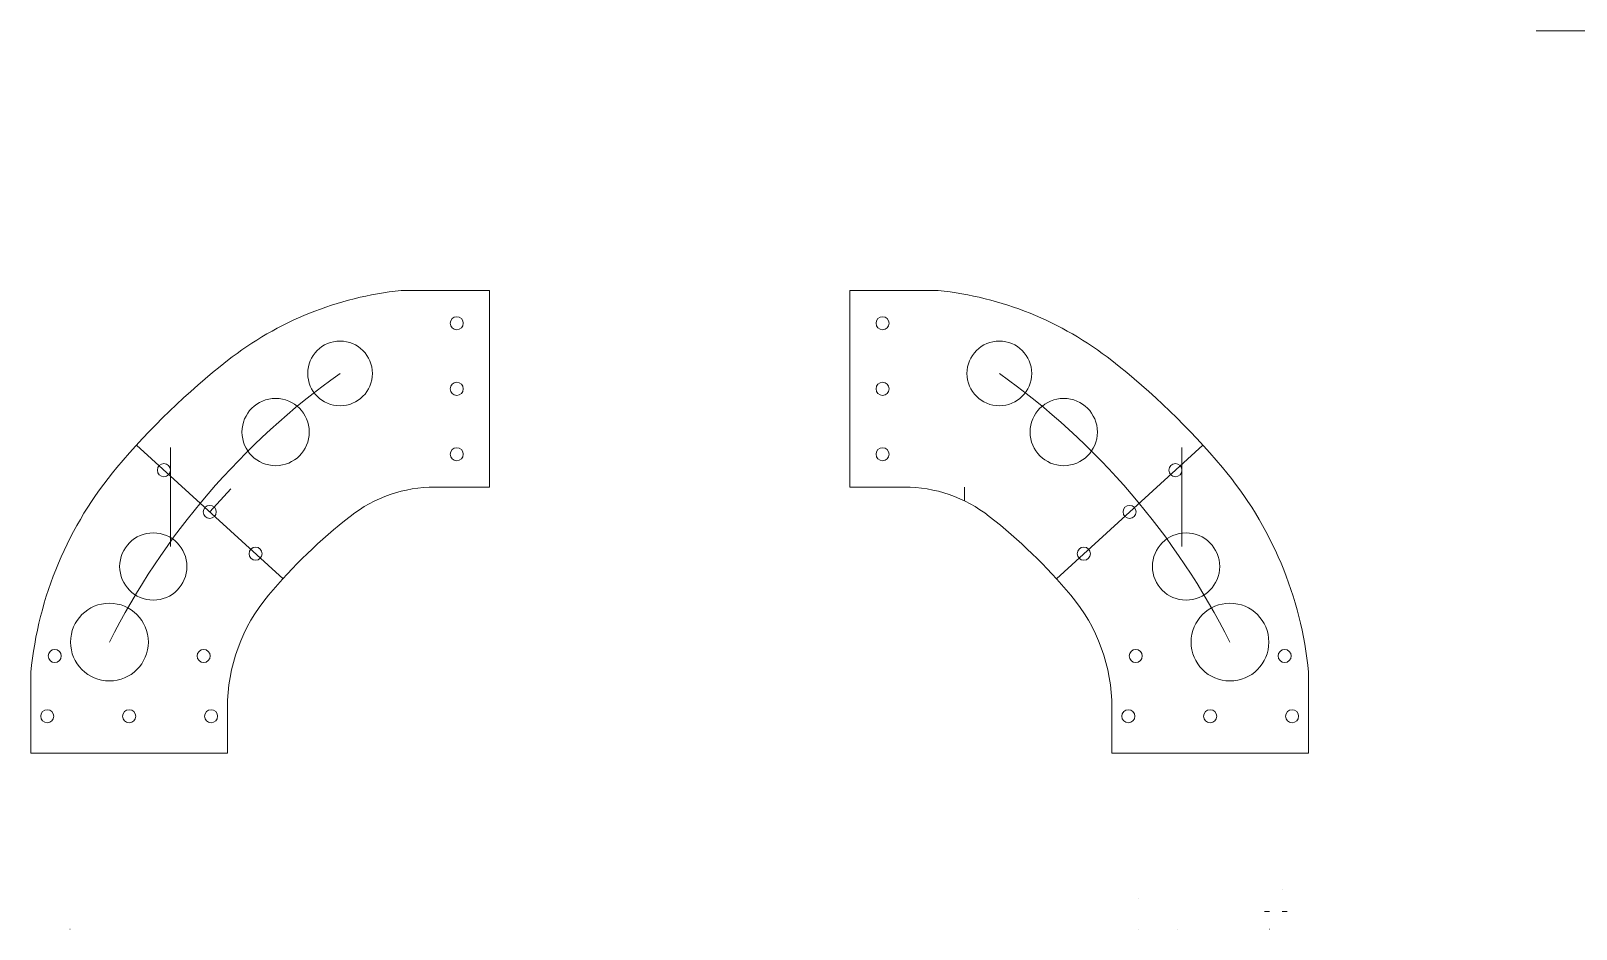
# Model space of a CAD drawing. Header units: millimetres. Extents: x -873 to 413, y -416 to 369.
# Drawn here: x -872.8 to -401.1, y -237.3 to 37 of the extents above; entities that cross this region are included whole.
import ezdxf

# ---------------------------------------------------------------- set-up
doc = ezdxf.new("R2010")
doc.units = ezdxf.units.MM
doc.header["$MEASUREMENT"] = 0
doc.layers.add('Layer 1', color=7, linetype='Continuous')

msp = doc.modelspace()

# ---------------------------------------------------------------- linework, layer by layer
at = {"layer": 'Layer 1', "color": 1, "lineweight": 9}
msp.add_open_spline([(-358.2699, 36.9893), (-366.996, 36.9893), (-374.0699, 29.9154), (-374.0699, 21.1893), (-374.0699, 21.1893), (-374.0699, 12.4632), (-366.996, 5.3893), (-358.2699, 5.3893), (-358.2699, 5.3893), (-349.5438, 5.3893), (-342.4699, 12.4632), (-342.4699, 21.1892), (-342.4699, 21.1892), (-342.4698, 29.9153), (-349.5437, 36.9893), (-358.2698, 36.9893), (-620.0528, 36.9893), (165.2961, 36.9893), (-358.2699, 36.9893)], degree=3, knots=[0, 0, 0, 0, 0.2, 0.2, 0.2, 0.2, 0.4, 0.4, 0.4, 0.4, 0.6, 0.6, 0.6, 0.6, 1, 1, 1, 1.0001, 1.0001, 1.0001, 1.0001], dxfattribs=at)
at = {"layer": 'Layer 1', "lineweight": 9}
for points, knots in [([(-872.8196, -183.5339), (-872.8196, -183.5339), (-872.8196, -158.8149), (-872.8196, -158.8149), (-872.8196, -158.8149), (-870.6018, -135.814), (-861.4379, -114.0193), (-846.5592, -96.3393), (-846.5592, -96.3393), (-836.4464, -84.3239), (-825.1233, -73.3773), (-812.7733, -63.6759), (-812.7733, -63.6759), (-797.5064, -51.682), (-779.1365, -44.2692), (-759.8217, -42.3021), (-759.8217, -42.3021), (-759.8217, -42.3021), (-732.8196, -42.3021), (-732.8196, -42.3021), (-732.8196, -42.3021), (-732.8196, -42.3021), (-732.8196, -102.3021), (-732.8196, -102.3021), (-732.8196, -102.3021), (-732.8196, -102.3021), (-749.4392, -102.3021), (-749.4392, -102.3021), (-749.4392, -102.3021), (-758.8503, -102.3028), (-767.9836, -105.4597), (-775.3839, -111.2738), (-775.3839, -111.2738), (-784.4751, -118.4152), (-792.807, -126.4701), (-800.2513, -135.315), (-800.2513, -135.315), (-808.3696, -144.9622), (-812.8207, -157.1571), (-812.8196, -169.7656), (-812.8196, -169.7656), (-812.8196, -169.7656), (-812.8196, -183.5339), (-812.8196, -183.5339), (-812.8196, -183.5339), (-812.8196, -183.5339), (-872.8196, -183.5339), (-872.8196, -183.5339)], [0, 0, 0, 0, 0.07692308, 0.07692308, 0.07692308, 0.07692308, 0.15384615, 0.15384615, 0.15384615, 0.15384615, 0.23076923, 0.23076923, 0.23076923, 0.23076923, 0.30769231, 0.30769231, 0.30769231, 0.30769231, 0.38461538, 0.38461538, 0.38461538, 0.38461538, 0.46153846, 0.46153846, 0.46153846, 0.46153846, 0.53846154, 0.53846154, 0.53846154, 0.53846154, 0.61538462, 0.61538462, 0.61538462, 0.61538462, 0.69230769, 0.69230769, 0.69230769, 0.69230769, 0.76923077, 0.76923077, 0.76923077, 0.76923077, 0.84615385, 0.84615385, 0.84615385, 0.84615385, 1, 1, 1, 1]), ([(-542.8196, -169.7656), (-542.8196, -169.7656), (-542.8196, -183.5339), (-542.8196, -183.5339), (-542.8196, -183.5339), (-542.8196, -183.5339), (-482.8196, -183.5339), (-482.8196, -183.5339), (-482.8196, -183.5339), (-482.8196, -183.5339), (-482.8196, -158.8149), (-482.8196, -158.8149), (-482.8196, -158.8149), (-485.041, -135.8052), (-494.1932, -114.0245), (-509.08, -96.3393), (-509.08, -96.3393), (-519.1943, -84.3225), (-530.5141, -73.3784), (-542.8659, -63.6759), (-542.8659, -63.6759), (-558.1396, -51.6793), (-576.4954, -44.2679), (-595.8175, -42.3021), (-595.8175, -42.3021), (-595.8175, -42.3021), (-622.8196, -42.3021), (-622.8196, -42.3021), (-622.8196, -42.3021), (-622.8196, -42.3021), (-622.8196, -102.3021), (-622.8196, -102.3021), (-622.8196, -102.3021), (-622.8196, -102.3021), (-606.2, -102.3021), (-606.2, -102.3021), (-606.2, -102.3021), (-596.793, -102.3014), (-587.6533, -105.4633), (-580.2553, -111.2738), (-580.2553, -111.2738), (-571.1652, -118.4142), (-562.8314, -126.4714), (-555.3879, -135.315), (-555.3879, -135.315), (-547.2718, -144.9564), (-542.8207, -157.1629), (-542.8196, -169.7656)], [0, 0, 0, 0, 0.07692308, 0.07692308, 0.07692308, 0.07692308, 0.15384615, 0.15384615, 0.15384615, 0.15384615, 0.23076923, 0.23076923, 0.23076923, 0.23076923, 0.30769231, 0.30769231, 0.30769231, 0.30769231, 0.38461538, 0.38461538, 0.38461538, 0.38461538, 0.46153846, 0.46153846, 0.46153846, 0.46153846, 0.53846154, 0.53846154, 0.53846154, 0.53846154, 0.61538462, 0.61538462, 0.61538462, 0.61538462, 0.69230769, 0.69230769, 0.69230769, 0.69230769, 0.76923077, 0.76923077, 0.76923077, 0.76923077, 0.84615385, 0.84615385, 0.84615385, 0.84615385, 1, 1, 1, 1]), ([(-740.8196, -52.3021), (-740.8196, -51.1976), (-741.715, -50.3021), (-742.8196, -50.3021), (-742.8196, -50.3021), (-743.9242, -50.3021), (-744.8196, -51.1975), (-744.8196, -52.3021), (-744.8196, -52.3021), (-744.8196, -53.4067), (-743.9242, -54.3021), (-742.8196, -54.3021), (-742.8196, -54.3021), (-741.715, -54.3021), (-740.8196, -53.4067), (-740.8196, -52.3021)], [0, 0, 0, 0, 0.2, 0.2, 0.2, 0.2, 0.4, 0.4, 0.4, 0.4, 0.6, 0.6, 0.6, 0.6, 1, 1, 1, 1]), ([(-610.8196, -52.3021), (-610.8196, -51.1976), (-611.715, -50.3021), (-612.8196, -50.3021), (-612.8196, -50.3021), (-613.9242, -50.3021), (-614.8196, -51.1975), (-614.8196, -52.3021), (-614.8196, -52.3021), (-614.8196, -53.4067), (-613.9242, -54.3021), (-612.8196, -54.3021), (-612.8196, -54.3021), (-611.715, -54.3021), (-610.8196, -53.4067), (-610.8196, -52.3021)], [0, 0, 0, 0, 0.2, 0.2, 0.2, 0.2, 0.4, 0.4, 0.4, 0.4, 0.6, 0.6, 0.6, 0.6, 1, 1, 1, 1]), ([(-768.5686, -67.6174), (-768.5686, -62.1604), (-772.9924, -57.7366), (-778.4494, -57.7366), (-778.4494, -57.7366), (-783.9064, -57.7366), (-788.3302, -62.1603), (-788.3302, -67.6174), (-788.3302, -67.6174), (-788.3302, -73.0744), (-783.9065, -77.4982), (-778.4494, -77.4982), (-778.4494, -77.4982), (-772.9924, -77.4982), (-768.5686, -73.0745), (-768.5686, -67.6174)], [0, 0, 0, 0, 0.2, 0.2, 0.2, 0.2, 0.4, 0.4, 0.4, 0.4, 0.6, 0.6, 0.6, 0.6, 1, 1, 1, 1]), ([(-567.309, -67.6174), (-567.309, -62.1604), (-571.7328, -57.7366), (-577.1898, -57.7366), (-577.1898, -57.7366), (-582.6468, -57.7366), (-587.0706, -62.1603), (-587.0706, -67.6174), (-587.0706, -67.6174), (-587.0706, -73.0744), (-582.6468, -77.4982), (-577.1898, -77.4982), (-577.1898, -77.4982), (-571.7328, -77.4982), (-567.309, -73.0745), (-567.309, -67.6174)], [0, 0, 0, 0, 0.2, 0.2, 0.2, 0.2, 0.4, 0.4, 0.4, 0.4, 0.6, 0.6, 0.6, 0.6, 1, 1, 1, 1]), ([(-830.2041, -97.1611), (-830.2041, -96.0566), (-831.0996, -95.1611), (-832.2041, -95.1611), (-832.2041, -95.1611), (-833.3087, -95.1611), (-834.2041, -96.0566), (-834.2041, -97.1611), (-834.2041, -97.1611), (-834.2041, -98.2657), (-833.3087, -99.1611), (-832.2041, -99.1611), (-832.2041, -99.1611), (-831.0996, -99.1611), (-830.2041, -98.2657), (-830.2041, -97.1612), (-830.2041, -64.0262), (-830.2041, -163.4311), (-830.2041, -97.1611)], [0, 0, 0, 0, 0.2, 0.2, 0.2, 0.2, 0.4, 0.4, 0.4, 0.4, 0.6, 0.6, 0.6, 0.6, 1, 1, 1, 1.0001, 1.0001, 1.0001, 1.0001]), ([(-521.4351, -97.1611), (-521.4351, -96.0566), (-522.3305, -95.1611), (-523.4351, -95.1611), (-523.4351, -95.1611), (-524.5396, -95.1611), (-525.4351, -96.0566), (-525.4351, -97.1611), (-525.4351, -97.1611), (-525.4351, -98.2657), (-524.5396, -99.1611), (-523.4351, -99.1611), (-523.4351, -99.1611), (-522.3305, -99.1611), (-521.4351, -98.2657), (-521.4351, -97.1612), (-521.4351, -64.0262), (-521.4351, -163.4311), (-521.4351, -97.1611)], [0, 0, 0, 0, 0.2, 0.2, 0.2, 0.2, 0.4, 0.4, 0.4, 0.4, 0.6, 0.6, 0.6, 0.6, 1, 1, 1, 1.0001, 1.0001, 1.0001, 1.0001]), ([(-740.8196, -72.3021), (-740.8196, -71.1976), (-741.715, -70.3021), (-742.8196, -70.3021), (-742.8196, -70.3021), (-743.9242, -70.3021), (-744.8196, -71.1975), (-744.8196, -72.3021), (-744.8196, -72.3021), (-744.8196, -73.4067), (-743.9242, -74.3021), (-742.8196, -74.3021), (-742.8196, -74.3021), (-741.715, -74.3021), (-740.8196, -73.4067), (-740.8196, -72.3021)], [0, 0, 0, 0, 0.2, 0.2, 0.2, 0.2, 0.4, 0.4, 0.4, 0.4, 0.6, 0.6, 0.6, 0.6, 1, 1, 1, 1]), ([(-610.8196, -72.3021), (-610.8196, -71.1976), (-611.715, -70.3021), (-612.8196, -70.3021), (-612.8196, -70.3021), (-613.9242, -70.3021), (-614.8196, -71.1975), (-614.8196, -72.3021), (-614.8196, -72.3021), (-614.8196, -73.4067), (-613.9242, -74.3021), (-612.8196, -74.3021), (-612.8196, -74.3021), (-611.715, -74.3021), (-610.8196, -73.4067), (-610.8196, -72.3021)], [0, 0, 0, 0, 0.2, 0.2, 0.2, 0.2, 0.4, 0.4, 0.4, 0.4, 0.6, 0.6, 0.6, 0.6, 1, 1, 1, 1]), ([(-787.843, -85.514), (-787.843, -79.8418), (-792.4412, -75.2436), (-798.1134, -75.2436), (-798.1134, -75.2436), (-803.7856, -75.2436), (-808.3838, -79.8418), (-808.3838, -85.514), (-808.3838, -85.514), (-808.3838, -91.1861), (-803.7856, -95.7844), (-798.1135, -95.7844), (-798.1135, -95.7844), (-792.4413, -95.7844), (-787.8431, -91.1862), (-787.843, -85.514)], [0, 0, 0, 0, 0.2, 0.2, 0.2, 0.2, 0.4, 0.4, 0.4, 0.4, 0.6, 0.6, 0.6, 0.6, 1, 1, 1, 1]), ([(-547.2554, -85.514), (-547.2554, -79.8418), (-551.8536, -75.2436), (-557.5257, -75.2436), (-557.5257, -75.2436), (-563.1979, -75.2436), (-567.7961, -79.8418), (-567.7961, -85.514), (-567.7961, -85.514), (-567.7962, -91.1861), (-563.198, -95.7844), (-557.5258, -95.7844), (-557.5258, -95.7844), (-551.8536, -95.7844), (-547.2554, -91.1862), (-547.2554, -85.514)], [0, 0, 0, 0, 0.2, 0.2, 0.2, 0.2, 0.4, 0.4, 0.4, 0.4, 0.6, 0.6, 0.6, 0.6, 1, 1, 1, 1]), ([(-740.8196, -92.3021), (-740.8196, -91.1976), (-741.715, -90.3021), (-742.8196, -90.3021), (-742.8196, -90.3021), (-743.9242, -90.3021), (-744.8196, -91.1975), (-744.8196, -92.3021), (-744.8196, -92.3021), (-744.8196, -93.4067), (-743.9242, -94.3021), (-742.8196, -94.3021), (-742.8196, -94.3021), (-741.715, -94.3021), (-740.8196, -93.4067), (-740.8196, -92.3021)], [0, 0, 0, 0, 0.2, 0.2, 0.2, 0.2, 0.4, 0.4, 0.4, 0.4, 0.6, 0.6, 0.6, 0.6, 1, 1, 1, 1]), ([(-610.8196, -92.3021), (-610.8196, -91.1976), (-611.715, -90.3021), (-612.8196, -90.3021), (-612.8196, -90.3021), (-613.9242, -90.3021), (-614.8196, -91.1975), (-614.8196, -92.3021), (-614.8196, -92.3021), (-614.8196, -93.4067), (-613.9242, -94.3021), (-612.8196, -94.3021), (-612.8196, -94.3021), (-611.715, -94.3021), (-610.8196, -93.4067), (-610.8196, -92.3021)], [0, 0, 0, 0, 0.2, 0.2, 0.2, 0.2, 0.4, 0.4, 0.4, 0.4, 0.6, 0.6, 0.6, 0.6, 1, 1, 1, 1]), ([(-816.2203, -109.9084), (-816.2203, -108.8038), (-817.1157, -107.9084), (-818.2203, -107.9084), (-818.2203, -107.9084), (-819.3249, -107.9084), (-820.2203, -108.8038), (-820.2203, -109.9084), (-820.2203, -109.9084), (-820.2203, -111.0129), (-819.3249, -111.9084), (-818.2203, -111.9084), (-818.2203, -111.9084), (-817.1157, -111.9084), (-816.2203, -111.013), (-816.2203, -109.9084)], [0, 0, 0, 0, 0.2, 0.2, 0.2, 0.2, 0.4, 0.4, 0.4, 0.4, 0.6, 0.6, 0.6, 0.6, 1, 1, 1, 1]), ([(-535.4189, -109.9084), (-535.4189, -108.8038), (-536.3143, -107.9084), (-537.4189, -107.9084), (-537.4189, -107.9084), (-538.5234, -107.9084), (-539.4189, -108.8038), (-539.4189, -109.9084), (-539.4189, -109.9084), (-539.4189, -111.0129), (-538.5235, -111.9084), (-537.4189, -111.9084), (-537.4189, -111.9084), (-536.3143, -111.9084), (-535.4189, -111.013), (-535.4189, -109.9084)], [0, 0, 0, 0, 0.2, 0.2, 0.2, 0.2, 0.4, 0.4, 0.4, 0.4, 0.6, 0.6, 0.6, 0.6, 1, 1, 1, 1]), ([(-825.1867, -126.5683), (-825.1867, -120.8961), (-829.7849, -116.2979), (-835.4571, -116.2979), (-835.4571, -116.2979), (-841.1292, -116.2979), (-845.7274, -120.896), (-845.7275, -126.5682), (-845.7275, -126.5682), (-845.7275, -132.2404), (-841.1293, -136.8386), (-835.4571, -136.8386), (-835.4571, -136.8386), (-829.7849, -136.8387), (-825.1867, -132.2405), (-825.1867, -126.5683)], [0, 0, 0, 0, 0.2, 0.2, 0.2, 0.2, 0.4, 0.4, 0.4, 0.4, 0.6, 0.6, 0.6, 0.6, 1, 1, 1, 1]), ([(-509.9117, -126.5683), (-509.9117, -120.8961), (-514.5099, -116.2979), (-520.1821, -116.2979), (-520.1821, -116.2979), (-525.8543, -116.2979), (-530.4525, -120.896), (-530.4525, -126.5682), (-530.4525, -126.5682), (-530.4525, -132.2404), (-525.8543, -136.8386), (-520.1822, -136.8386), (-520.1822, -136.8386), (-514.51, -136.8387), (-509.9118, -132.2405), (-509.9117, -126.5683)], [0, 0, 0, 0, 0.2, 0.2, 0.2, 0.2, 0.4, 0.4, 0.4, 0.4, 0.6, 0.6, 0.6, 0.6, 1, 1, 1, 1]), ([(-802.2365, -122.6556), (-802.2365, -121.5511), (-803.1319, -120.6556), (-804.2365, -120.6556), (-804.2365, -120.6556), (-805.341, -120.6556), (-806.2365, -121.5511), (-806.2365, -122.6556), (-806.2365, -122.6556), (-806.2365, -123.7602), (-805.3411, -124.6556), (-804.2365, -124.6556), (-804.2365, -124.6556), (-803.1319, -124.6556), (-802.2365, -123.7602), (-802.2365, -122.6556)], [0, 0, 0, 0, 0.2, 0.2, 0.2, 0.2, 0.4, 0.4, 0.4, 0.4, 0.6, 0.6, 0.6, 0.6, 1, 1, 1, 1]), ([(-549.4027, -122.6556), (-549.4027, -121.5511), (-550.2981, -120.6556), (-551.4027, -120.6556), (-551.4027, -120.6556), (-552.5073, -120.6556), (-553.4027, -121.5511), (-553.4027, -122.6556), (-553.4027, -122.6556), (-553.4027, -123.7602), (-552.5073, -124.6556), (-551.4027, -124.6556), (-551.4027, -124.6556), (-550.2981, -124.6556), (-549.4027, -123.7602), (-549.4027, -122.6556)], [0, 0, 0, 0, 0.2, 0.2, 0.2, 0.2, 0.4, 0.4, 0.4, 0.4, 0.6, 0.6, 0.6, 0.6, 1, 1, 1, 1]), ([(-836.9658, -149.6589), (-836.9658, -143.0998), (-842.2829, -137.7827), (-848.842, -137.7827), (-848.842, -137.7827), (-855.401, -137.7827), (-860.7182, -143.0998), (-860.7182, -149.6588), (-860.7182, -149.6588), (-860.7182, -156.2179), (-855.4011, -161.535), (-848.842, -161.535), (-848.842, -161.535), (-842.283, -161.5351), (-836.9658, -156.2179), (-836.9658, -149.6589)], [0, 0, 0, 0, 0.2, 0.2, 0.2, 0.2, 0.4, 0.4, 0.4, 0.4, 0.6, 0.6, 0.6, 0.6, 1, 1, 1, 1]), ([(-494.921, -149.6589), (-494.921, -143.0998), (-500.2382, -137.7827), (-506.7972, -137.7827), (-506.7972, -137.7827), (-513.3562, -137.7827), (-518.6734, -143.0998), (-518.6734, -149.6588), (-518.6734, -149.6588), (-518.6734, -156.2179), (-513.3563, -161.535), (-506.7972, -161.535), (-506.7972, -161.535), (-500.2382, -161.5351), (-494.921, -156.2179), (-494.921, -149.6589)], [0, 0, 0, 0, 0.2, 0.2, 0.2, 0.2, 0.4, 0.4, 0.4, 0.4, 0.6, 0.6, 0.6, 0.6, 1, 1, 1, 1]), ([(-863.5533, -153.8966), (-863.5533, -152.7921), (-864.4487, -151.8966), (-865.5533, -151.8966), (-865.5533, -151.8966), (-866.6579, -151.8966), (-867.5533, -152.792), (-867.5533, -153.8966), (-867.5533, -153.8966), (-867.5533, -155.0012), (-866.6579, -155.8966), (-865.5533, -155.8966), (-865.5533, -155.8966), (-864.4487, -155.8966), (-863.5533, -155.0012), (-863.5533, -153.8966)], [0, 0, 0, 0, 0.2, 0.2, 0.2, 0.2, 0.4, 0.4, 0.4, 0.4, 0.6, 0.6, 0.6, 0.6, 1, 1, 1, 1]), ([(-818.0859, -153.8966), (-818.0859, -152.7921), (-818.9813, -151.8966), (-820.0859, -151.8966), (-820.0859, -151.8966), (-821.1905, -151.8966), (-822.0859, -152.792), (-822.0859, -153.8966), (-822.0859, -153.8966), (-822.0859, -155.0012), (-821.1905, -155.8966), (-820.0859, -155.8966), (-820.0859, -155.8966), (-818.9813, -155.8966), (-818.0859, -155.0012), (-818.0859, -153.8966)], [0, 0, 0, 0, 0.2, 0.2, 0.2, 0.2, 0.4, 0.4, 0.4, 0.4, 0.6, 0.6, 0.6, 0.6, 1, 1, 1, 1]), ([(-533.5533, -153.8966), (-533.5533, -152.7921), (-534.4487, -151.8966), (-535.5533, -151.8966), (-535.5533, -151.8966), (-536.6579, -151.8966), (-537.5533, -152.792), (-537.5533, -153.8966), (-537.5533, -153.8966), (-537.5533, -155.0012), (-536.6579, -155.8966), (-535.5533, -155.8966), (-535.5533, -155.8966), (-534.4487, -155.8966), (-533.5533, -155.0012), (-533.5533, -153.8966)], [0, 0, 0, 0, 0.2, 0.2, 0.2, 0.2, 0.4, 0.4, 0.4, 0.4, 0.6, 0.6, 0.6, 0.6, 1, 1, 1, 1]), ([(-488.0859, -153.8966), (-488.0859, -152.7921), (-488.9813, -151.8966), (-490.0859, -151.8966), (-490.0859, -151.8966), (-491.1905, -151.8966), (-492.0859, -152.792), (-492.0859, -153.8966), (-492.0859, -153.8966), (-492.0859, -155.0012), (-491.1905, -155.8966), (-490.0859, -155.8966), (-490.0859, -155.8966), (-488.9813, -155.8966), (-488.0859, -155.0012), (-488.0859, -153.8966)], [0, 0, 0, 0, 0.2, 0.2, 0.2, 0.2, 0.4, 0.4, 0.4, 0.4, 0.6, 0.6, 0.6, 0.6, 1, 1, 1, 1]), ([(-865.8196, -172.3021), (-865.8196, -171.1975), (-866.715, -170.3021), (-867.8196, -170.3021), (-867.8196, -170.3021), (-868.9242, -170.3021), (-869.8196, -171.1975), (-869.8196, -172.3021), (-869.8196, -172.3021), (-869.8196, -173.4067), (-868.9242, -174.3021), (-867.8196, -174.3021), (-867.8196, -174.3021), (-866.715, -174.3021), (-865.8196, -173.4067), (-865.8196, -172.3021)], [0, 0, 0, 0, 0.2, 0.2, 0.2, 0.2, 0.4, 0.4, 0.4, 0.4, 0.6, 0.6, 0.6, 0.6, 1, 1, 1, 1]), ([(-840.8196, -172.3021), (-840.8196, -171.1976), (-841.715, -170.3021), (-842.8196, -170.3021), (-842.8196, -170.3021), (-843.9242, -170.3021), (-844.8196, -171.1975), (-844.8196, -172.3021), (-844.8196, -172.3021), (-844.8196, -173.4067), (-843.9242, -174.3021), (-842.8196, -174.3021), (-842.8196, -174.3021), (-841.715, -174.3021), (-840.8196, -173.4067), (-840.8196, -172.3021)], [0, 0, 0, 0, 0.2, 0.2, 0.2, 0.2, 0.4, 0.4, 0.4, 0.4, 0.6, 0.6, 0.6, 0.6, 1, 1, 1, 1]), ([(-815.8196, -172.3021), (-815.8196, -171.1975), (-816.715, -170.3021), (-817.8196, -170.3021), (-817.8196, -170.3021), (-818.9242, -170.3021), (-819.8196, -171.1975), (-819.8196, -172.3021), (-819.8196, -172.3021), (-819.8196, -173.4067), (-818.9242, -174.3021), (-817.8196, -174.3021), (-817.8196, -174.3021), (-816.715, -174.3021), (-815.8196, -173.4067), (-815.8196, -172.3021)], [0, 0, 0, 0, 0.2, 0.2, 0.2, 0.2, 0.4, 0.4, 0.4, 0.4, 0.6, 0.6, 0.6, 0.6, 1, 1, 1, 1]), ([(-535.8196, -172.3021), (-535.8196, -171.1975), (-536.715, -170.3021), (-537.8196, -170.3021), (-537.8196, -170.3021), (-538.9242, -170.3021), (-539.8196, -171.1975), (-539.8196, -172.3021), (-539.8196, -172.3021), (-539.8196, -173.4067), (-538.9242, -174.3021), (-537.8196, -174.3021), (-537.8196, -174.3021), (-536.715, -174.3021), (-535.8196, -173.4067), (-535.8196, -172.3021)], [0, 0, 0, 0, 0.2, 0.2, 0.2, 0.2, 0.4, 0.4, 0.4, 0.4, 0.6, 0.6, 0.6, 0.6, 1, 1, 1, 1]), ([(-510.8196, -172.3021), (-510.8196, -171.1976), (-511.715, -170.3021), (-512.8196, -170.3021), (-512.8196, -170.3021), (-513.9242, -170.3021), (-514.8196, -171.1975), (-514.8196, -172.3021), (-514.8196, -172.3021), (-514.8196, -173.4067), (-513.9242, -174.3021), (-512.8196, -174.3021), (-512.8196, -174.3021), (-511.715, -174.3021), (-510.8196, -173.4067), (-510.8196, -172.3021)], [0, 0, 0, 0, 0.2, 0.2, 0.2, 0.2, 0.4, 0.4, 0.4, 0.4, 0.6, 0.6, 0.6, 0.6, 1, 1, 1, 1]), ([(-485.8196, -172.3021), (-485.8196, -171.1975), (-486.715, -170.3021), (-487.8196, -170.3021), (-487.8196, -170.3021), (-488.9242, -170.3021), (-489.8196, -171.1975), (-489.8196, -172.3021), (-489.8196, -172.3021), (-489.8196, -173.4067), (-488.9242, -174.3021), (-487.8196, -174.3021), (-487.8196, -174.3021), (-486.715, -174.3021), (-485.8196, -173.4067), (-485.8196, -172.3021)], [0, 0, 0, 0, 0.2, 0.2, 0.2, 0.2, 0.4, 0.4, 0.4, 0.4, 0.6, 0.6, 0.6, 0.6, 1, 1, 1, 1])]:
    msp.add_open_spline(points, degree=3, knots=knots, dxfattribs=at)
for points in [[(-778.4494, -67.6174), (-808.2496, -88.8185), (-832.4152, -116.9831), (-848.842, -149.6589)], [(-506.7972, -149.6589), (-523.2239, -116.9831), (-547.3896, -88.8185), (-577.1898, -67.6174)], [(-795.8547, -130.2962), (-795.8547, -130.2962), (-840.5859, -89.5206), (-840.5859, -89.5206)], [(-559.7844, -130.2962), (-559.7844, -130.2962), (-515.0533, -89.5206), (-515.0533, -89.5206)], [(-818.2203, -109.9084), (-818.2203, -109.9084), (-811.8156, -102.8824), (-811.8156, -102.8824)], [(-587.8196, -106.5376), (-587.8196, -106.5376), (-587.8196, -102.3021), (-587.8196, -102.3021)], [(-490.8197, -225.3021), (-490.8197, -225.3021), (-490.8196, -225.3021), (-490.8196, -225.3021)], [(-534.8196, -227.9877), (-534.8196, -227.9877), (-534.8198, -227.9877), (-534.8198, -227.9877)], [(-494.7196, -231.8877), (-494.7196, -231.8877), (-496.2696, -231.8877), (-496.2696, -231.8877)], [(-489.3696, -231.8877), (-489.3696, -231.8877), (-490.8196, -231.8877), (-490.8196, -231.8877)], [(-860.8196, -237.3021), (-860.8196, -237.3021), (-860.9196, -237.3021), (-860.9196, -237.3021)], [(-534.8196, -237.3021), (-534.8196, -237.3021), (-534.8198, -237.3021), (-534.8198, -237.3021)], [(-534.8198, -237.3021), (-534.8198, -237.3021), (-534.8196, -237.3021), (-534.8196, -237.3021)], [(-522.8196, -237.3021), (-522.8196, -237.3021), (-522.8196, -237.3021), (-522.8196, -237.3021)], [(-522.8196, -237.3021), (-522.8196, -237.3021), (-522.8196, -237.3021), (-522.8196, -237.3021)], [(-522.8196, -237.3021), (-522.8196, -237.3021), (-522.8196, -237.3021), (-522.8196, -237.3021)], [(-494.8196, -237.3021), (-494.8196, -237.3021), (-494.7196, -237.3021), (-494.7196, -237.3021)]]:
    msp.add_open_spline(points, degree=3, dxfattribs=at)

doc.saveas('drawing.dxf')
